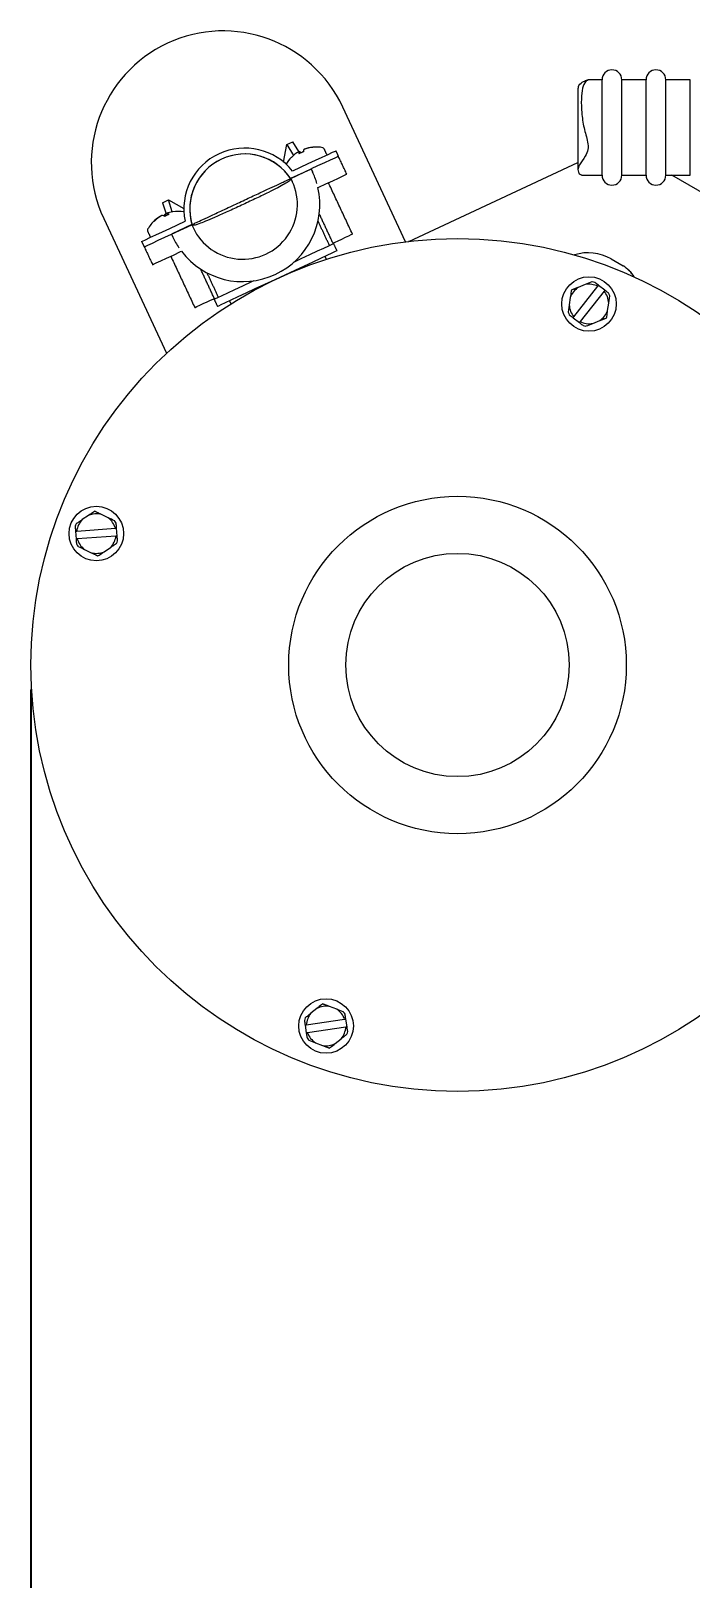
# Model space of a CAD drawing. Extents: x 19.7 to 49.9, y 8.2 to 37.5.
# Drawn here: x 19.67 to 24.67, y 24.63 to 36.37 of the extents above; entities that cross this region are included whole.
import ezdxf

# ---------------------------------------------------------------- set-up
doc = ezdxf.new("R2010")
doc.units = 0
doc.header["$LTSCALE"] = 0.5
doc.header["$MEASUREMENT"] = 0
doc.layers.get('Defpoints').update_dxf_attribs({"linetype": 'CONTINUOUS'})
doc.layers.add('DIM', color=1, linetype='CONTINUOUS')
doc.layers.add('OBJ', color=3, linetype='CONTINUOUS')
doc.styles.add('ROMANS', font='romans.shx', dxfattribs={"width": 0.9, "height": 0.375})
doc.dimstyles.new('GENIE1', dxfattribs={"dimscale": 2, "dimtxt": 0.25, "dimasz": 0.156, "dimexe": 0.095, "dimexo": 0.0925, "dimgap": 0.095, "dimtad": 0, "dimtih": 1, "dimtoh": 1, "dimdec": 5, "dimlfac": 1.333333, "dimzin": 4, "dimdsep": 46, "dimlunit": 5, "dimtxsty": 'ROMANS', "dimcen": 0.09, "dimadec": 0, "dimazin": 0, "dimtfac": 1, "dimtdec": 5, "dimtofl": 0, "dimtmove": 0, "dimatfit": 3, "dimfxl": 0, "dimfrac": 2, "dimtolj": 1, "dimtzin": 4, "dimarcsym": 0})

# ---------------------------------------------------------------- blocks, each defined once
blk = doc.blocks.new('*D35')
at = {"layer": 'Defpoints', "color": 0}
for p in [(19.67, 31.554), (33.686, 17.835), (33.686, 13.96)]:
    blk.add_point(p, dxfattribs=at)
at = {"layer": 'DIM', "color": 0, "lineweight": -2}
for p, q in [((19.67, 31.369), (19.67, 13.77)), ((19.982, 13.96), (25.251, 13.96)), ((33.374, 13.96), (28.106, 13.96))]:
    blk.add_line(p, q, dxfattribs=at)
at = {"layer": 'DIM', "color": 0}
for points in [[(19.982, 14.012), (19.982, 13.908), (19.67, 13.96)], [(33.374, 14.012), (33.374, 13.908), (33.686, 13.96)]]:
    blk.add_solid(points, dxfattribs=at)
at = {"layer": 'DIM', "color": 0, "insert": (26.678, 13.96), "char_height": 0.375, "attachment_point": 5, "style": 'ROMANS'}
blk.add_mtext('\\A1;18 11/16', dxfattribs=at)

msp = doc.modelspace()

# ---------------------------------------------------------------- linework, layer by layer
at = {"layer": 'OBJ', "linetype": 'Continuous', "lineweight": 15}
for p, q in [((24.0016909, 35.8273509), (24.0016909, 35.9950043)), ((24.1516904, 35.8273509), (24.1516904, 35.9950043)), ((24.3352305, 35.8273509), (24.3352305, 35.9950043)), ((24.4852324, 35.8273509), (24.4852324, 35.9950043)), ((24.6687724, 35.8273509), (24.6687724, 35.9950043)), ((24.0016909, 35.2699959), (24.0016909, 35.8273509)), ((24.1516904, 35.2699959), (24.1516904, 35.8273509)), ((24.3352305, 35.2699959), (24.3352305, 35.8273509)), ((24.4852324, 35.2699959), (24.4852324, 35.8273509)), ((24.6687724, 35.2699959), (24.6687724, 35.8273509)), ((22.5115231, 34.7652806), (22.0346226, 35.7879931)), ((21.5867524, 35.3706573), (21.6119294, 35.5026136)), ((21.6119294, 35.5026136), (21.6572454, 35.5237427)), ((21.6119294, 35.5026136), (21.6620912, 35.4213354)), ((21.703148, 35.4493636), (21.6572454, 35.5237427)), ((21.7423651, 35.467536), (21.7422524, 35.4678551)), ((21.7704942, 35.3558829), (21.6543356, 35.3017131)), ((21.709498, 35.4362881), (21.7019677, 35.4490633)), ((21.7055205, 35.4507247), (21.7127645, 35.4379402)), ((22.5349121, 34.7689414), (23.8189956, 35.3677193)), ((21.7895137, 35.3150983), (21.6397864, 35.2452811)), ((21.6417834, 35.2462103), (21.7958567, 35.3180551)), ((21.6417834, 35.2462103), (21.6523503, 35.2235512)), ((21.7958567, 35.3180551), (21.8064213, 35.2953959)), ((25.1703361, 34.900785), (24.5308416, 35.2699959)), ((21.8470041, 35.1764025), (21.852453, 35.1789369)), ((20.6670058, 35.0619898), (20.7123217, 35.0831189)), ((20.6670058, 35.0619898), (20.694621, 34.9785808)), ((20.7422836, 34.9926231), (20.7123217, 35.0831189)), ((20.7123217, 35.0831189), (20.8295927, 35.0175819)), ((20.2220078, 34.9427523), (20.6989083, 33.9200398)), ((20.652236, 34.9595636), (20.6527945, 34.9586437)), ((20.694621, 34.9785808), (20.6878556, 34.9761778)), ((20.6932435, 34.9624641), (20.6878556, 34.9761778)), ((20.6975074, 34.980674), (20.7022218, 34.9668382)), ((20.7228041, 34.8673313), (20.8389605, 34.9215011)), ((20.735476, 34.8235899), (20.8895493, 34.8954347)), ((20.8915463, 34.8963733), (20.7418213, 34.8265467)), ((20.8895493, 34.8954347), (20.9001139, 34.8727755)), ((20.735476, 34.8235899), (20.7460429, 34.8009308)), ((22.1081498, 34.8237214), (22.1084948, 34.8238809)), ((22.5324786, 34.7677775), (22.5348863, 34.768932)), ((22.5349121, 34.7689414), (22.5324809, 34.7677775)), ((22.5348863, 34.768932), (22.5349121, 34.7689414)), ((20.8056663, 34.6908171), (20.8111152, 34.6933514)), ((24.0712805, 34.6350703), (24.160502, 34.582346)), ((24.0713063, 34.6350797), (24.1605255, 34.5823554)), ((23.7878979, 34.1966711), (23.9698, 34.4275617)), ((23.8744913, 34.4409281), (23.8211428, 34.41963)), ((24.0226745, 34.3977218), (23.9755446, 34.434855)), ((23.76082, 34.3430639), (23.7525951, 34.2862095)), ((24.0169323, 34.3904378), (23.8350278, 34.1595379)), ((24.0440102, 34.2440451), (24.0522351, 34.3008995)), ((23.7821533, 34.1893871), (23.8292856, 34.1522539)), ((23.9303389, 34.1461714), (23.9836874, 34.1674789)), ((20.1073768, 32.6893119), (20.0598292, 32.6570784)), ((20.2562899, 32.6712897), (20.2045981, 32.6963424)), ((20.0082149, 32.56999), (20.0125421, 32.5101413)), ((20.01747, 32.5706564), (20.3106451, 32.5918606)), ((20.3149723, 32.5320213), (20.0217996, 32.5108171)), ((20.3242298, 32.5326878), (20.3199002, 32.5925271)), ((20.0761524, 32.431388), (20.1278442, 32.4063259)), ((20.2250655, 32.4133658), (20.2726131, 32.4455993)), ((21.8389879, 28.9480973), (21.7941061, 28.9122453)), ((21.9888537, 28.9417661), (21.9353621, 28.9627075)), ((21.7494566, 28.8213881), (21.7584489, 28.7620651)), ((21.758632, 28.8227773), (22.0492492, 28.8668332)), ((22.0582415, 28.8075101), (21.7676243, 28.7634543)), ((22.0674192, 28.808904), (22.0584246, 28.8682271)), ((21.8280198, 28.6885214), (21.8815114, 28.66758)), ((21.9778855, 28.6821902), (22.0227697, 28.7180468))]:
    msp.add_line(p, q, dxfattribs=at)
at = {"layer": 'OBJ', "linetype": 'Continuous', "lineweight": 15, "flags": 128}
for points in [[(21.9834776, 35.4551927), (21.9762194, 35.4518135), (21.9549424, 35.4418919), (21.9210969, 35.4261037), (21.8769871, 35.4055378), (21.8256191, 35.3815833), (21.7704942, 35.3558829)], [(22.0024947, 35.4144081), (21.9952389, 35.4110289), (21.973962, 35.4011073), (21.940114, 35.3853191), (21.8960042, 35.3647532), (21.8446363, 35.3407987), (21.7958567, 35.3180551)], [(21.6431491, 35.2401372), (21.6431491, 35.2401372)], [(21.852453, 35.1789369), (21.9075755, 35.2046467), (21.9589435, 35.2286012), (22.0030532, 35.2491671), (22.0369012, 35.2649459), (22.0581782, 35.2748675), (22.065434, 35.2782561)], [(20.5098208, 34.7680215), (20.5170789, 34.7714007), (20.5383559, 34.7813223), (20.5722015, 34.7971105), (20.6163113, 34.8176764), (20.6676792, 34.8416309), (20.7228041, 34.8673313)], [(20.8933251, 34.8904879), (20.8933251, 34.8904879)], [(20.528838, 34.7272369), (20.5360961, 34.7306161), (20.5573731, 34.7405377), (20.5912187, 34.7563259), (20.6353308, 34.7768918), (20.6866964, 34.8008463), (20.735476, 34.8235899)], [(21.9660514, 34.7519423), (21.9644205, 34.751182), (21.9514295, 34.7451277), (21.9258253, 34.733188), (21.8883401, 34.7157008), (21.8400557, 34.6931919), (21.7823588, 34.6662806), (21.7169111, 34.6357649), (21.6662354, 34.6121389)], [(21.959861, 34.7545706), (21.9630994, 34.7560818), (21.9768131, 34.7624741), (21.9992611, 34.7729495), (22.0270242, 34.7858935), (22.0558761, 34.7993445), (22.0814263, 34.811256), (22.0997817, 34.8198165), (22.1081498, 34.8237214)], [(20.5926853, 34.5914979), (20.5999411, 34.5948865), (20.6212181, 34.604808), (20.655066, 34.6205869), (20.6991758, 34.6411622), (20.7505438, 34.6651073), (20.8056663, 34.6908171)], [(21.9914092, 34.697566), (21.989776, 34.6968057), (21.9767873, 34.690742), (21.9511831, 34.6788023), (21.9136979, 34.6613245), (21.8654135, 34.6388155), (21.8077166, 34.6119043), (21.7422665, 34.5813886), (21.6709498, 34.548132), (21.5958151, 34.513092), (21.5190236, 34.4772823), (21.442786, 34.4417354), (21.369294, 34.407465), (21.3006641, 34.3754663), (21.2388677, 34.3466495), (21.1856858, 34.3218502), (21.1426461, 34.3017818), (21.1109876, 34.2870167), (21.0916208, 34.2779869), (21.0851018, 34.2749456)], [(21.3595601, 34.4691347), (21.3439362, 34.4618414), (21.2753063, 34.4298426), (21.2135123, 34.4010259), (21.1603281, 34.3762266), (21.1172883, 34.3561581), (21.0856298, 34.3413931), (21.066263, 34.3323632), (21.059744, 34.3293219)], [(20.9126215, 34.2662349), (20.9152075, 34.2674458), (20.9281069, 34.2734532), (20.9499612, 34.283647), (20.977445, 34.296469), (21.0063744, 34.3099575), (21.0323447, 34.3220661), (21.0514041, 34.3309552), (21.0606475, 34.3352636), (21.0612576, 34.3355452)]]:
    msp.add_lwpolyline(points, dxfattribs=at)
at = {"layer": 'OBJ', "linetype": 'Continuous', "lineweight": 15}
for centre, radius in [((22.9054257, 31.5543494), 3.235), ((23.9024144, 34.2935534), 0.207), ((20.1662217, 32.5513381), 0.207), ((22.9054257, 31.5543494), 1.28), ((22.9054257, 31.5543494), 0.847), ((21.908437, 28.8151454), 0.207)]:
    msp.add_circle(centre, radius, dxfattribs=at)
for centre, radius, start, end in [((21.1283159, 35.3653736), 1, 25, 205), ((24.0766899, 35.995), 0.075, 0, 180), ((24.4102315, 35.995), 0.075, 0, 180), ((21.2920805, 35.0141793), 0.4625, 38.44032163, 191.55967837), ((21.7732862, 35.455799), 0.0361148, 163.2722088, 190.67330084), ((21.8307512, 35.22059), 0.2622874, 94.95444953, 110.54587119), ((21.8334981, 35.2242786), 0.2601063, 94.86927824, 110.53635239), ((21.8117848, 35.4790972), 0.0046288, 104.07214187, 142.77309057), ((21.8323357, 35.2220797), 0.2624, 78.8332388, 94.73866854), ((21.8802485, 35.4647959), 0.015, 25, 78.8332388), ((21.2920805, 35.0141793), 0.4175, 33.60957623, 196.39042377), ((21.2920805, 35.0141793), 0.4175, 32.76643417, 197.23356583), ((21.8323357, 35.2220797), 0.2624, 135.26133146, 149.77195066), ((21.8296036, 35.2229875), 0.2596174, 119.44783516, 135.14454662), ((21.6472862, 35.4055414), 0.001811, 107.8833372, 162.00126349), ((21.7311406, 35.4437597), 0.0296511, 169.69632933, 201.05708153), ((21.8534424, 35.1562492), 0.3148676, 111.54828812, 118.44432206), ((21.6912858, 35.4175862), 0.0360664, 39.31448229, 66.75396123), ((21.8965317, 35.1071324), 0.3775919, 114.86896661, 116.4575074), ((21.2762323, 35.0481659), 0.415, 205, 25), ((21.2762323, 35.0481659), 0.585, 15.81550223, 25), ((24.0766899, 35.27), 0.075, 180, 0), ((24.4102315, 35.27), 0.075, 180, 0), ((21.2762323, 35.0481659), 0.585, 217.33781661, 12.66218339), ((20.782103, 34.7535573), 0.2423601, 98.44501905, 110.42917294), ((20.785097, 34.7337443), 0.2624, 80.12457597, 98.4560722), ((20.785097, 34.7337443), 0.2624, 131.5439278, 151.1667612), ((20.7720179, 34.7485124), 0.2426733, 119.57703418, 135.83582631), ((20.6115289, 34.9002088), 0.0220621, 101.95843535, 128.02964818), ((20.7856103, 34.7464942), 0.2502921, 119.62442956, 135.54303068), ((20.665073, 34.9221414), 0.0420486, 60.21273968, 94.34437724), ((20.7119922, 34.9509838), 0.03489, 133.77205329, 162.0902683), ((20.8283748, 34.696742), 0.2981091, 111.47282358, 118.53663744), ((20.6994619, 34.9476586), 0.0330732, 53.25315489, 93.38807524), ((20.5683679, 34.8530559), 0.015, 151.1667612, 205), ((21.2762323, 35.0481659), 0.585, 205, 214.18449777), ((23.8983366, 34.3423632), 0.3400021, 59.42065682, 108.1719504), ((23.8983118, 34.3423565), 0.3399993, 59.42057214, 108.16687834), ((24.0333646, 34.3671706), 0.2499288, 31.70113708, 59.42308304), ((24.0333661, 34.3671481), 0.2499673, 31.69666492, 59.42246621), ((23.9024144, 34.2935534), 0.15, 122.80752969, 160.72856089), ((23.9024144, 34.2935534), 0.15, 63.30500432, 100.72856089), ((23.9024144, 34.2935534), 0.17, 74.97061835, 81.76804529), ((23.9024144, 34.2935534), 0.15, 182.80752969, 220.23108626), ((23.9024144, 34.2935534), 0.15, 2.80752969, 40.23108626), ((23.9024144, 34.2935534), 0.17, 21.76804529, 28.56547223), ((23.9024144, 34.2935534), 0.17, 201.76804529, 208.56547223), ((23.9024144, 34.2935534), 0.15, 302.80752969, 340.72856089), ((23.9024144, 34.2935534), 0.15, 243.30500432, 280.72856089), ((23.9024144, 34.2935534), 0.17, 254.97061835, 261.76804529), ((20.1662217, 32.5513381), 0.15, 135.17632847, 172.59988503), ((20.1662217, 32.5513381), 0.15, 75.17632847, 113.09735966), ((20.1662217, 32.5513381), 0.15, 15.6738031, 53.09735966), ((20.1662217, 32.5513381), 0.17, 27.33941712, 34.13684406), ((20.1662217, 32.5513381), 0.17, 154.13684406, 160.93427101), ((20.1662217, 32.5513381), 0.15, 315.17632847, 352.59988503), ((20.1662217, 32.5513381), 0.17, 207.33941712, 214.13684406), ((20.1662217, 32.5513381), 0.15, 195.6738031, 233.09735966), ((20.1662217, 32.5513381), 0.15, 255.17632847, 293.09735966), ((20.1662217, 32.5513381), 0.17, 334.13684406, 340.93427101), ((21.908437, 28.8151454), 0.15, 139.65958537, 177.08314194), ((21.908437, 28.8151454), 0.15, 79.65958537, 117.58061657), ((21.908437, 28.8151454), 0.15, 20.15706, 57.58061657), ((21.908437, 28.8151454), 0.17, 31.82267403, 38.62010097), ((21.908437, 28.8151454), 0.17, 158.62010097, 165.41752791), ((21.908437, 28.8151454), 0.15, 200.15706, 237.58061657), ((21.908437, 28.8151454), 0.15, 319.65958537, 357.08314194), ((21.908437, 28.8151454), 0.17, 338.62010097, 345.41752791), ((21.908437, 28.8151454), 0.17, 211.82267403, 218.62010097), ((21.908437, 28.8151454), 0.15, 259.65958537, 297.58061657)]:
    msp.add_arc(centre, radius, start, end, dxfattribs=at)
for points, knots in [([(23.8929546, 35.9940562), (23.8938678, 35.9942691), (23.8981939, 35.9952779), (23.8725082, 35.9805634), (23.8501386, 35.9362961), (23.8430593, 35.8519609), (23.8454189, 35.7461918), (23.8608806, 35.6310715), (23.8923265, 35.5385419), (23.8980156, 35.4640418), (23.8702722, 35.403454), (23.8289909, 35.3552221), (23.814554, 35.3080479), (23.8294147, 35.2758079), (23.8422674, 35.2745436), (23.8490889, 35.2738725)], [0, 0, 0, 0, 0.018836107, 0.0892319831, 0.1931657761, 0.295588714, 0.3944798987, 0.4954189565, 0.5923535389, 0.6455367658, 0.6987354887, 0.7875372476, 0.8441994166, 0.9173105611, 1, 1, 1, 1]), ([(23.8196268, 35.9211977), (23.8207142, 35.9319881), (23.823471, 35.9593467), (23.8620682, 35.9829507), (23.8812195, 35.9902696), (23.8900471, 35.9936432)], [0, 0, 0, 0, 0.2598490847, 0.6588347534, 1, 1, 1, 1]), ([(20.8932969, 34.8971806), (20.8935043, 34.8972771), (20.894247, 34.8976226), (20.9061732, 34.9031914), (20.9409693, 34.9194182), (21.0035972, 34.9486162), (21.0791773, 34.9838601), (21.15213, 35.017874), (21.2090728, 35.0444327), (21.2825601, 35.0787005), (21.3710645, 35.1199666), (21.4648895, 35.1637327), (21.5321309, 35.1950727), (21.5765009, 35.2157633), (21.615771, 35.2340842), (21.6355731, 35.2433226), (21.6368056, 35.2438876), (21.637245, 35.244089)], [0, 0, 0, 0, 0.0361194529, 0.129324341, 0.2214447257, 0.3015336328, 0.38205856, 0.4223986822, 0.4627150804, 0.4983374988, 0.5673572059, 0.6362466232, 0.7079872905, 0.7610472624, 0.8141989142, 0.9337576342, 1, 1, 1, 1]), ([(21.6431491, 35.2401372), (21.6429006, 35.2395349), (21.6424087, 35.2383429), (21.6317782, 35.2273179), (21.6005588, 35.207172), (21.5457794, 35.1773852), (21.4745063, 35.1413375), (21.3833832, 35.0971094), (21.2796321, 35.0481266), (21.1745392, 34.9996717), (21.0803219, 34.9574295), (21.0054369, 34.9253402), (20.9464399, 34.9020819), (20.910552, 34.8909787), (20.8951823, 34.8898962), (20.8939486, 34.8902893), (20.8933251, 34.8904879)], [0, 0, 0, 0, 0.0871873129, 0.1725586363, 0.2562480478, 0.3178202924, 0.3785131661, 0.4383532963, 0.4983052255, 0.5586832202, 0.6194223689, 0.6807772714, 0.7428001106, 0.8271617701, 0.9126499041, 1, 1, 1, 1]), ([(23.7688784, 34.3987543), (23.7683943, 34.3954092), (23.7657534, 34.377162), (23.7630378, 34.3583925), (23.76082, 34.3430639)], [0, 0, 0, 0, 0.18332431739, 1, 1, 1, 1]), ([(23.9267556, 34.4618038), (23.925651, 34.4613629), (23.9085489, 34.4545368), (23.8909518, 34.4475054), (23.8744913, 34.4409281)], [0, 0, 0, 0, 0.0645870441, 1, 1, 1, 1]), ([(23.9755446, 34.434855), (23.9751659, 34.4351523), (23.9653886, 34.4428282), (23.9557567, 34.450431), (23.9464979, 34.4577395)], [0, 0, 0, 0, 0.0387287788, 1, 1, 1, 1]), ([(23.9698, 34.4275617), (23.9706321, 34.4286194), (23.9725457, 34.4310516), (23.9744617, 34.4334817), (23.9755446, 34.434855)], [0, 0, 0, 0, 0.434855445, 1, 1, 1, 1]), ([(24.0226745, 34.3977218), (24.021593, 34.3963478), (24.0196803, 34.3939177), (24.0177647, 34.391492), (24.0169323, 34.3904378)], [0, 0, 0, 0, 0.5654330124, 1, 1, 1, 1]), ([(24.0517212, 34.3748374), (24.0496359, 34.3764814), (24.0400457, 34.3840421), (24.0303006, 34.3917163), (24.0226745, 34.3977218)], [0, 0, 0, 0, 0.21743795808, 1, 1, 1, 1]), ([(23.753109, 34.2122622), (23.7623722, 34.2049623), (23.7720082, 34.1973687), (23.7817755, 34.1896844), (23.7821533, 34.1893871)], [0, 0, 0, 0, 0.96131231281, 1, 1, 1, 1]), ([(23.7821533, 34.1893871), (23.7832365, 34.1907569), (23.785154, 34.1931817), (23.787066, 34.1956131), (23.7878979, 34.1966711)], [0, 0, 0, 0, 0.5648830818, 1, 1, 1, 1]), ([(24.0359518, 34.1883452), (24.0364359, 34.1916904), (24.0390773, 34.2099404), (24.0417926, 34.2287132), (24.0440102, 34.2440451)], [0, 0, 0, 0, 0.183295208, 1, 1, 1, 1]), ([(23.8350278, 34.1595379), (23.8341954, 34.1584837), (23.8322798, 34.156058), (23.8303671, 34.1536279), (23.8292856, 34.1522539)], [0, 0, 0, 0, 0.4345669876, 1, 1, 1, 1]), ([(23.8292856, 34.1522539), (23.8369122, 34.1462489), (23.8466573, 34.1385757), (23.8562455, 34.1310135), (23.85833, 34.1293695)], [0, 0, 0, 0, 0.78259961704, 1, 1, 1, 1]), ([(23.8780746, 34.1253051), (23.8791784, 34.125746), (23.896277, 34.1325759), (23.913876, 34.1396004), (23.9303389, 34.1461714)], [0, 0, 0, 0, 0.06455435022, 1, 1, 1, 1]), ([(20.1539576, 32.7208976), (20.1511606, 32.7190018), (20.1358966, 32.7086558), (20.1201984, 32.6980083), (20.1073768, 32.6893119)], [0, 0, 0, 0, 0.1832437189, 1, 1, 1, 1]), ([(20.3069303, 32.6467345), (20.3058602, 32.6472535), (20.2892918, 32.6552897), (20.2722401, 32.6635567), (20.2562899, 32.6712897)], [0, 0, 0, 0, 0.0645915238, 1, 1, 1, 1]), ([(20.0055467, 32.6068697), (20.0064008, 32.5951042), (20.0072892, 32.582866), (20.0081804, 32.5704687), (20.0082149, 32.56999)], [0, 0, 0, 0, 0.9613789379, 1, 1, 1, 1]), ([(20.0082149, 32.56999), (20.0099584, 32.5701148), (20.0130435, 32.5703358), (20.0161285, 32.5705593), (20.01747, 32.5706564)], [0, 0, 0, 0, 0.56515926932, 1, 1, 1, 1]), ([(20.3106451, 32.5918606), (20.3119866, 32.5919578), (20.3150716, 32.5921812), (20.3181567, 32.5924022), (20.3199002, 32.5925271)], [0, 0, 0, 0, 0.43484073068, 1, 1, 1, 1]), ([(20.3242298, 32.5326878), (20.3224854, 32.5325629), (20.3193993, 32.5323419), (20.3163137, 32.5321185), (20.3149723, 32.5320213)], [0, 0, 0, 0, 0.5652422963, 1, 1, 1, 1]), ([(20.3199002, 32.5925271), (20.3198658, 32.593009), (20.3189802, 32.6054107), (20.3180888, 32.6176513), (20.3172321, 32.6294163)], [0, 0, 0, 0, 0.0388595153, 1, 1, 1, 1]), ([(20.3268955, 32.495808), (20.3267041, 32.4984551), (20.3258233, 32.5106344), (20.3249294, 32.5230055), (20.3242298, 32.5326878)], [0, 0, 0, 0, 0.2173456375, 1, 1, 1, 1]), ([(20.0217996, 32.5108171), (20.0204581, 32.5107205), (20.0173723, 32.5104982), (20.0142864, 32.5102702), (20.0125421, 32.5101413)], [0, 0, 0, 0, 0.4347335833, 1, 1, 1, 1]), ([(20.0125421, 32.5101413), (20.0132428, 32.500459), (20.0141381, 32.488088), (20.0150188, 32.4759086), (20.0152102, 32.4732615)], [0, 0, 0, 0, 0.78265533107, 1, 1, 1, 1]), ([(20.0255119, 32.4559433), (20.0265821, 32.4554242), (20.0431505, 32.447388), (20.0602022, 32.439121), (20.0761524, 32.431388)], [0, 0, 0, 0, 0.0645915238, 1, 1, 1, 1]), ([(20.1784847, 32.3817801), (20.1812825, 32.3836759), (20.1965482, 32.3940198), (20.2122453, 32.4046687), (20.2250655, 32.4133658)], [0, 0, 0, 0, 0.18327641309, 1, 1, 1, 1]), ([(21.8829569, 28.9832265), (21.8803169, 28.9811166), (21.8659122, 28.9696044), (21.851092, 28.957766), (21.8389879, 28.9480973)], [0, 0, 0, 0, 0.1832741222, 1, 1, 1, 1]), ([(22.0412589, 28.9212517), (22.0401512, 28.9216848), (22.0230016, 28.9283894), (22.0053579, 28.9353009), (21.9888537, 28.9417661)], [0, 0, 0, 0, 0.0645910113, 1, 1, 1, 1]), ([(22.0584246, 28.8682271), (22.0583526, 28.8687027), (22.0564932, 28.8809915), (22.054653, 28.893122), (22.0528841, 28.904783)], [0, 0, 0, 0, 0.03870725201, 1, 1, 1, 1]), ([(21.7439138, 28.8579488), (21.7456735, 28.8462848), (21.747504, 28.8341512), (21.7493838, 28.8218638), (21.7494566, 28.8213881)], [0, 0, 0, 0, 0.9612884764, 1, 1, 1, 1]), ([(21.7494566, 28.8213881), (21.7511854, 28.8216491), (21.754244, 28.8221108), (21.7573022, 28.8225754), (21.758632, 28.8227773)], [0, 0, 0, 0, 0.5651905118, 1, 1, 1, 1]), ([(21.7676243, 28.7634543), (21.7662945, 28.7632545), (21.7632357, 28.7627948), (21.7601776, 28.7623286), (21.7584489, 28.7620651)], [0, 0, 0, 0, 0.4347521888, 1, 1, 1, 1]), ([(21.7584489, 28.7620651), (21.7599026, 28.7524676), (21.7617602, 28.7402035), (21.7635932, 28.7281297), (21.7639917, 28.7255044)], [0, 0, 0, 0, 0.7825677419, 1, 1, 1, 1]), ([(22.0492492, 28.8668332), (22.050579, 28.8670349), (22.0536374, 28.8674989), (22.0566959, 28.8679641), (22.0584246, 28.8682271)], [0, 0, 0, 0, 0.4347845375, 1, 1, 1, 1]), ([(22.0674192, 28.808904), (22.0656906, 28.808641), (22.0626317, 28.8081756), (22.0595721, 28.8077118), (22.0582415, 28.8075101)], [0, 0, 0, 0, 0.5651084978, 1, 1, 1, 1]), ([(22.0729596, 28.7723434), (22.072562, 28.7749686), (22.0707329, 28.7870429), (22.068874, 28.7993067), (22.0674192, 28.808904)], [0, 0, 0, 0, 0.2174250845, 1, 1, 1, 1]), ([(21.7756146, 28.7090404), (21.7767223, 28.7086058), (21.7938645, 28.701879), (21.8115123, 28.6949772), (21.8280198, 28.6885214)], [0, 0, 0, 0, 0.0646178153, 1, 1, 1, 1]), ([(21.9339166, 28.6470657), (21.9365574, 28.6491755), (21.9509633, 28.6606851), (21.9657827, 28.6725226), (21.9778855, 28.6821902)], [0, 0, 0, 0, 0.1833141583, 1, 1, 1, 1])]:
    msp.add_open_spline(points, degree=3, knots=knots, dxfattribs=at)
for points in [[(24.0016909, 35.9950043), (23.8929546, 35.9950043)], [(24.3352305, 35.9950043), (24.1516904, 35.9950043)], [(24.6687724, 35.9950043), (24.4852324, 35.9950043)], [(23.8189956, 35.9212447), (23.8189956, 35.3123762)], [(21.9159577, 35.4237102), (21.893843, 35.4711311)], [(22.0024947, 35.4144081), (21.9834776, 35.4551927)], [(22.065434, 35.2782561), (22.0020418, 35.4142016)], [(23.8490889, 35.2699959), (24.0016909, 35.2699959)], [(24.1516904, 35.2699959), (24.3352305, 35.2699959)], [(24.4852324, 35.2699959), (24.6687724, 35.2699959)], [(22.1084948, 34.8238809), (21.9267687, 35.2135921)], [(21.9343319, 34.7371491), (21.8476799, 34.9229748)], [(21.8567309, 34.9757367), (21.959861, 34.7545706)], [(20.5098208, 34.7680215), (20.528838, 34.7272369)], [(20.554773, 34.8467184), (20.5768878, 34.7992881)], [(21.9914092, 34.697566), (21.9660514, 34.7519423)], [(20.5292909, 34.7274434), (20.5926853, 34.5914979)], [(20.7308954, 34.655946), (20.9126215, 34.2662349)], [(21.9112691, 34.6328081), (21.9007797, 34.6552983)], [(21.0612576, 34.3355452), (20.9577896, 34.5574341)], [(21.0048139, 34.5299409), (21.0914659, 34.3441152)], [(23.8211428, 34.41963), (23.7688784, 34.3987543)], [(21.059744, 34.3293219), (21.0851018, 34.2749456)], [(21.1757314, 34.3172039), (21.1862232, 34.2947043)], [(23.7525951, 34.2862095), (23.7445367, 34.2305096)], [(24.0522351, 34.3008995), (24.0602911, 34.3565993)], [(23.9836874, 34.1674789), (24.0359518, 34.1883452)], [(20.0598292, 32.6570784), (20.0132484, 32.6254927)], [(20.2045981, 32.6963424), (20.1539576, 32.7208976)], [(20.1278442, 32.4063259), (20.1784847, 32.3817801)], [(20.2726131, 32.4455993), (20.3191939, 32.4771757)], [(21.7941061, 28.9122453), (21.7501348, 28.8771208)], [(21.9353621, 28.9627075), (21.8829569, 28.9832265)], [(21.8815114, 28.66758), (21.9339166, 28.6470657)], [(22.0227697, 28.7180468), (22.0667387, 28.7531713)]]:
    msp.add_open_spline(points, degree=1, dxfattribs=at)

# ---------------------------------------------------------------- dimensions: what is measured, and where the dimension line sits
at = {"layer": 'DIM'}
dim = msp.add_linear_dim(base=(33.6859649, 13.9603013), p1=(19.6704257, 31.5543494), p2=(33.6859649, 17.834999), dimstyle='GENIE1', override={"dimse1": 0, "dimse2": 1}, dxfattribs=at)
dim.commit()
dim.dimension.update_dxf_attribs({"geometry": '*D35', "text_midpoint": (26.6781953, 13.9603013)})

doc.saveas('drawing.dxf')
